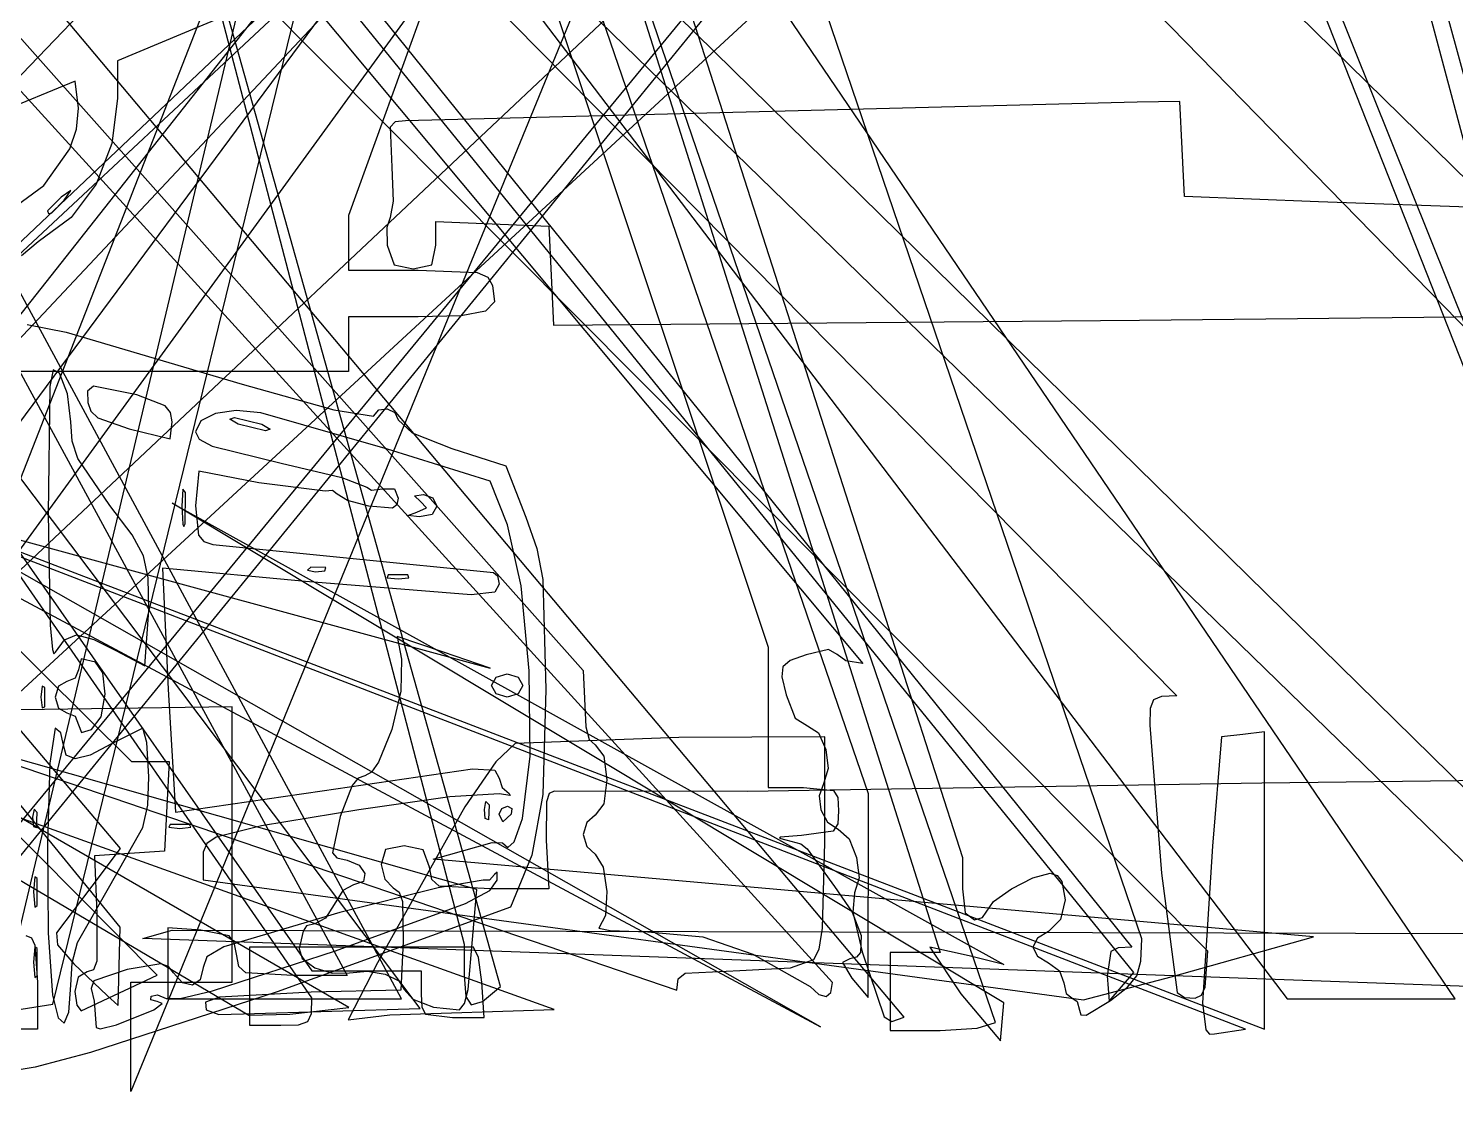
# Model space of a CAD drawing. Extents: x -99 to 383, y -48 to 207.
# Drawn here: x 193.2 to 244.9, y 0 to 39.5 of the extents above; entities that cross this region are included whole.
import ezdxf

# ---------------------------------------------------------------- set-up
doc = ezdxf.new("R2010")
doc.units = 0

msp = doc.modelspace()

# ---------------------------------------------------------------- linework, layer by layer
at = {"layer": 'Image'}
for p, q in [((93.156619, 172.456624), (223.439, 16.48)), ((105.393001, 164.554351), (233.187, 6.20359)), ((233.257556, 5.28778), (104.56409, 163.638541)), ((224.942159, 3.669085), (93.83416, 159.645718)), ((98.51413, 153.265257), (234.814, 15.3052)), ((175.983033, 149.031393), (220.017, 17.0691)), ((235.93281, 6.066297), (98.645163, 144.026347)), ((223.64895, 11.760126), (178.34495, 143.722412)), ((202.65367, 135.061888), (254.608, 5.35692)), ((254.608, 3.38137), (202.65367, 135.061888)), ((218.740431, 135.062069), (253.668, 6.63229)), ((253.668, 3.52785), (218.740431, 135.062069)), ((287.803434, 129.276459), (180.027, 14.5318)), ((269.82279, 128.949632), (181.121, 9.3302)), ((189.474889, 5.28117), (288.73179, 126.877473)), ((288.73179, 126.877473), (189.475, 6.55117)), ((115.165715, 126.411816), (213.316, 16.2186)), ((181.121003, 4.386279), (269.82279, 126.313033)), ((164.041, 4.39569), (292.05781, 125.536891)), ((131.21214, 123.914241), (247.146, 10.0754)), ((290.70622, 122.503006), (164.041, 4.39569)), ((248.387862, 6.19029), (131.36444, 120.029084)), ((173.22724, 4.154825), (264.17345, 119.32546)), ((160.36382, 3.856558), (270.58014, 118.601208)), ((144.798746, 115.729166), (204.757, 5.17666)), ((206.733, 4.33), (146.7743, 115.305832)), ((222.347102, 4.929354), (124.196845, 112.594694)), ((182.068507, 109.238281), (209.001, 6.31179)), ((194.925321, 109.23855), (227.056, 9.44914)), ((210.31872, 4.779084), (181.39402, 107.705556)), ((233.541069, 6.511507), (199.543571, 106.300921)), ((244.893, 4.33773), (179.127237, 101.124612)), ((237.508837, 99.925168), (196.929, 0.982481)), ((183.87575, 0.041104), (222.621577, 98.983904)), ((167.116153, 98.514064), (238.806, 4.33773)), ((140.56476, 95.268447), (203.487, 5.3546)), ((203.48689, 4.366827), (140.56476, 95.268447)), ((116.13808, 92.869547), (196.952, 12.9275)), ((129.27591, 89.222253), (196.537, 9.7746)), ((196.53699, 6.930752), (129.27591, 89.222253)), ((207.408009, 3.990547), (143.1045, 89.245364)), ((197.875363, 5.193932), (118.42365, 85.135992)), ((222.127062, 80.451833), (204.809, 32.6937)), ((209.991911, 78.792542), (192.711, 6.09715)), ((203.45155, 77.911812), (226.237, 6.00749)), ((228.24361, 3.47785), (203.64871, 75.382172)), ((194.098884, 4.142246), (211.37979, 74.703942)), ((221.902, 3.32284), (99.07898, 73.079475)), ((98.341382, 69.445155), (221.902, 3.32284)), ((214.649283, 64.082789), (272.147, 7.61816)), ((244.422892, 62.997824), (182.797, 6.10326)), ((269.485598, 3.808621), (211.987822, 62.671783)), ((174.251948, 2.287938), (235.877832, 60.289489)), ((98.3959, 56.74518), (237.984, 3.2348)), ((237.301531, 3.234775), (98.3959, 56.74518)), ((121.93859, 50.459892), (201.203, 3.74089)), ((204.8225, 4.019336), (125.55803, 49.815123)), ((94.563305, 47.688112), (209.936, 16.3109)), ((209.461493, 8.296804), (94.0888, 41.059232)), ((201.14664, 40.253227), (196.4453, 38.296067)), ((196.4453, 38.296067), (196.445, 36.9284)), ((194.905059, 37.554039), (182.192959, 32.345069)), ((195.034091, 36.582394), (194.905059, 37.554039)), ((196.445, 36.9284), (196.243586, 35.293425)), ((233.372217, 36.800734), (219.684417, 36.450849)), ((234.924437, 36.824638), (233.372217, 36.800734)), ((235.007439, 35.100538), (234.924437, 36.824638)), ((194.954246, 35.823719), (195.034091, 36.582394)), ((219.684417, 36.450849), (206.873617, 36.121981)), ((194.716241, 35.102795), (194.954246, 35.823719)), ((206.494828, 36.087353), (206.313858, 35.891499)), ((206.313858, 35.891499), (206.374028, 34.438891)), ((206.873617, 36.121981), (206.494828, 36.087353)), ((196.243586, 35.293425), (195.668335, 33.832053)), ((193.774918, 33.783265), (194.716241, 35.102795)), ((235.090412, 33.376438), (235.007439, 35.100538)), ((206.374028, 34.438891), (206.43066, 33.210589)), ((192.228462, 32.641945), (193.774918, 33.783265)), ((194.752992, 33.602933), (194.400211, 33.356711)), ((194.506778, 33.250155), (194.752992, 33.602933)), ((195.668335, 33.832053), (194.762731, 32.622699)), ((194.400211, 33.356711), (193.906323, 32.862823)), ((194.06829, 32.793092), (194.506779, 33.250156)), ((194.506779, 33.250156), (194.506778, 33.250155)), ((206.43066, 33.210589), (206.32018, 32.616871)), ((239.946322, 33.188684), (235.090412, 33.376438)), ((264.839922, 32.305188), (239.946322, 33.188684)), ((194.762731, 32.622699), (193.57026, 31.74378)), ((193.906323, 32.862823), (193.948296, 32.759241)), ((193.948296, 32.759241), (194.06829, 32.793092)), ((204.809, 32.6937), (204.809, 30.7182)), ((206.32018, 32.616871), (206.195159, 32.264353)), ((206.195159, 32.264353), (206.216802, 31.615961)), ((207.972167, 31.615899), (207.972, 32.475)), ((207.972, 32.475), (210.01811, 32.39208)), ((210.01811, 32.39208), (212.06422, 32.309161)), ((212.06422, 32.309161), (212.148971, 30.517131)), ((193.57026, 31.74378), (192.968873, 31.231974)), ((206.216802, 31.615961), (206.467828, 30.912751)), ((207.834704, 30.901825), (207.972167, 31.615899)), ((204.809, 30.7182), (207.33, 30.7182)), ((206.467828, 30.912751), (207.157533, 30.756869)), ((207.157533, 30.756869), (207.834704, 30.901825)), ((207.33, 30.7182), (209.470466, 30.626927)), ((209.470466, 30.626927), (209.858959, 30.457478)), ((212.148971, 30.517131), (212.233723, 28.725091)), ((209.858959, 30.457478), (210.02934, 30.156282)), ((210.02934, 30.156282), (210.103012, 29.57295)), ((210.103012, 29.57295), (209.771668, 29.2292)), ((207.33237, 29.024872), (204.809, 29.0248)), ((204.809, 29.0248), (204.809, 28.0371)), ((208.894917, 29.066138), (207.33237, 29.024872)), ((209.771668, 29.2292), (208.894917, 29.066138)), ((233.456723, 28.904564), (279.475423, 29.372361)), ((193.175468, 28.751187), (194.585187, 28.465383)), ((194.585187, 28.465383), (200.960547, 26.588825)), ((212.233723, 28.725091), (233.456723, 28.904564)), ((204.809, 28.0371), (204.809, 27.0493)), ((195.49, 27.0493), (186.17, 27.0493)), ((194.116484, 27.102932), (193.992537, 26.505239)), ((194.336492, 26.987362), (194.116484, 27.102932)), ((194.629131, 26.241458), (194.336492, 26.987362)), ((204.809, 27.0493), (195.49, 27.0493)), ((193.992537, 26.505239), (193.931052, 21.890752)), ((195.570306, 26.508819), (195.358535, 26.337842)), ((197.146801, 26.206635), (195.570306, 26.508819)), ((200.960547, 26.588825), (204.276948, 25.661814)), ((194.75085, 25.217412), (194.629131, 26.241458)), ((195.358535, 26.337842), (195.367331, 25.926358)), ((195.367331, 25.926358), (195.475625, 25.60785)), ((198.174217, 25.806587), (197.146801, 26.206635)), ((195.475625, 25.60785), (195.727947, 25.364244)), ((195.727947, 25.364244), (196.868641, 24.972106)), ((198.368184, 25.557077), (198.174217, 25.806587)), ((198.420861, 25.218858), (198.368184, 25.557077)), ((199.99144, 25.526805), (199.464736, 25.26175)), ((200.747029, 25.633196), (199.99144, 25.526805)), ((200.515135, 25.31488), (200.678058, 25.378823)), ((200.678058, 25.378823), (201.665835, 25.136273)), ((201.63148, 25.55195), (200.747029, 25.633196)), ((206.228, 24.22768), (201.63148, 25.55195)), ((204.276948, 25.661814), (205.711277, 25.432765)), ((205.711277, 25.432765), (205.914035, 25.654021)), ((205.914035, 25.654021), (206.214235, 25.691575)), ((206.214235, 25.691575), (206.486385, 25.564956)), ((206.486385, 25.564956), (206.604989, 25.293694)), ((194.802637, 24.52224), (194.75085, 25.217412)), ((196.868641, 24.972106), (198.350311, 24.605361)), ((198.350311, 24.605361), (198.420866, 25.218858)), ((198.420866, 25.218858), (198.420861, 25.218858)), ((199.464736, 25.26175), (199.26694, 24.867006)), ((199.26694, 24.867006), (199.399049, 24.595419)), ((200.819169, 25.136273), (200.515135, 25.31488)), ((201.806946, 24.893723), (200.819169, 25.136273)), ((200.819169, 25.136273), (200.819169, 25.136273)), ((201.665835, 25.136273), (201.969869, 24.957667)), ((201.969869, 24.957667), (201.806946, 24.893723)), ((206.604989, 25.293694), (207.122274, 24.828043)), ((207.122274, 24.828043), (208.554469, 24.258764)), ((195.00654, 23.891379), (194.802637, 24.52224)), ((199.399049, 24.595419), (199.877933, 24.344955)), ((199.877933, 24.344955), (202.37138, 23.725206)), ((196.16196, 22.199692), (195.00654, 23.891379)), ((209.94351, 23.08116), (206.228, 24.22768)), ((208.554469, 24.258764), (210.503919, 23.630896)), ((199.389597, 23.442984), (199.266943, 22.178364)), ((201.563637, 23.011467), (199.389597, 23.442984)), ((202.37138, 23.725206), (204.56389, 23.202754)), ((210.503919, 23.630896), (211.23558, 21.766056)), ((198.814219, 22.782721), (198.774141, 22.172941)), ((198.90258, 22.663539), (198.814219, 22.782721)), ((203.962717, 22.71339), (201.563637, 23.011467)), ((204.56389, 23.202754), (205.47582, 22.861457)), ((205.47582, 22.861457), (205.641626, 22.754882)), ((205.641626, 22.754882), (206.040264, 22.796767)), ((206.040264, 22.796767), (206.473838, 22.79709)), ((206.473838, 22.79709), (206.604708, 22.456715)), ((210.568519, 21.49818), (209.94351, 23.08116)), ((198.42078, 22.280548), (228.547, 5.57214)), ((228.546989, 4.194542), (198.42078, 22.280548)), ((198.896879, 21.534651), (198.902523, 22.663541)), ((198.902523, 22.663541), (198.90258, 22.663539)), ((204.234402, 22.736316), (203.962717, 22.71339)), ((204.399258, 22.604049), (204.234402, 22.736316)), ((204.772844, 22.374976), (204.399258, 22.604049)), ((205.546378, 22.16516), (204.772844, 22.374976)), ((206.604708, 22.456715), (206.564542, 22.214895)), ((207.205542, 22.538647), (207.521941, 22.591956)), ((207.42178, 22.338315), (207.205542, 22.538647)), ((207.631027, 22.111324), (207.42178, 22.338315)), ((207.521941, 22.591956), (207.87075, 22.47061)), ((207.87075, 22.47061), (208.015829, 22.172944)), ((193.931052, 21.890752), (194.003283, 17.861739)), ((196.970138, 21.136355), (196.16196, 22.199692)), ((198.774141, 22.172941), (198.807856, 21.519777)), ((199.266943, 22.178364), (199.38046, 21.115666)), ((206.409404, 22.095239), (205.546378, 22.16516)), ((206.564542, 22.214895), (206.409404, 22.095239)), ((206.959011, 21.834079), (207.280669, 21.952043)), ((207.38083, 21.782349), (206.959011, 21.834079)), ((207.280669, 21.952043), (207.631027, 22.111324)), ((207.280669, 21.952043), (207.280669, 21.952043)), ((207.844898, 21.872379), (207.38083, 21.782349)), ((208.015829, 22.172944), (207.844898, 21.872379)), ((211.23558, 21.766056), (211.635158, 20.632727)), ((198.807856, 21.519777), (198.847463, 21.433237)), ((198.847463, 21.433237), (198.896879, 21.534651)), ((211.069292, 19.283392), (210.568519, 21.49818)), ((197.389908, 20.376468), (196.970138, 21.136355)), ((199.38046, 21.115666), (199.573243, 20.893825)), ((199.573243, 20.893825), (199.901942, 20.778624)), ((199.901942, 20.778624), (210.066042, 19.774104)), ((197.548481, 19.577209), (197.389908, 20.376468)), ((211.635158, 20.632727), (211.854423, 19.517563)), ((203.257516, 19.442202), (198.075836, 19.924996)), ((198.075836, 19.924996), (198.277907, 15.545666)), ((203.447465, 19.96688), (203.325006, 19.852921)), ((203.325006, 19.852921), (203.617984, 19.796373)), ((203.9884, 19.944613), (203.447465, 19.96688)), ((203.617984, 19.796373), (203.949919, 19.830727)), ((203.949919, 19.830727), (203.9884, 19.944602)), ((203.9884, 19.944602), (203.9884, 19.944613)), ((206.251264, 19.678786), (206.209372, 19.578251)), ((206.956819, 19.678786), (206.251264, 19.678786)), ((206.95682, 19.678786), (206.956819, 19.678786)), ((206.998712, 19.578251), (206.95682, 19.678786)), ((210.066042, 19.774104), (210.212639, 19.649749)), ((210.212639, 19.649749), (210.273616, 19.350771)), ((197.57307, 18.395752), (197.548481, 19.577209)), ((209.248225, 18.9662), (203.257516, 19.442202)), ((206.209372, 19.578251), (206.604042, 19.536436)), ((206.604042, 19.536436), (206.998712, 19.578251)), ((210.273616, 19.350771), (210.108348, 19.054475)), ((211.356172, 16.208349), (211.069292, 19.283392)), ((211.854423, 19.517563), (211.963064, 15.533766)), ((210.108348, 19.054475), (209.248225, 18.9662)), ((197.438789, 16.387422), (197.57307, 18.395752)), ((212.26078, 3.943476), (173.654829, 17.796079)), ((178.099829, 17.798619), (216.706, 4.65145)), ((194.003283, 17.861739), (194.08502, 16.976819)), ((194.195212, 16.881312), (194.523214, 17.329471)), ((194.523214, 17.329471), (194.95343, 17.515256)), ((194.95343, 17.515256), (194.953429, 17.515254)), ((194.953429, 17.515254), (195.580096, 17.34902)), ((195.580096, 17.34902), (196.380459, 16.95081)), ((208.25421, 16.878852), (206.57241, 17.446804)), ((206.57241, 17.446804), (206.735345, 16.632125)), ((220.017, 17.0691), (220.017, 14.5291)), ((194.08502, 16.976819), (194.136651, 16.828685)), ((194.136651, 16.828685), (194.195212, 16.881312)), ((195.131834, 16.639926), (195.033564, 16.246309)), ((195.645478, 16.525607), (195.131834, 16.639926)), ((196.380459, 16.95081), (197.438789, 16.387422)), ((206.735345, 16.632125), (206.711325, 15.477537)), ((209.936, 16.3109), (208.25421, 16.878852)), ((220.806134, 16.58129), (220.536768, 16.359535)), ((221.386158, 16.791855), (220.806134, 16.58129)), ((222.199225, 16.981365), (221.386158, 16.791855)), ((222.505748, 16.802918), (222.199225, 16.981365)), ((222.824292, 16.574857), (222.505748, 16.802918)), ((223.439, 16.48), (222.824292, 16.574857)), ((195.033564, 16.246309), (194.90921, 15.94733)), ((195.910047, 16.140443), (195.645478, 16.525607)), ((195.992329, 15.360627), (195.910047, 16.140443)), ((210.15601, 15.981694), (210.555823, 16.105166)), ((210.555823, 16.105166), (210.955636, 15.981694)), ((211.385707, 13.119497), (211.356172, 16.208349)), ((213.316, 16.2186), (213.4029, 14.17631)), ((220.536768, 16.359535), (220.510043, 15.990987)), ((193.708894, 15.653209), (193.667076, 15.258539)), ((193.809429, 15.611317), (193.708894, 15.653209)), ((193.809429, 15.611316), (193.809429, 15.611317)), ((193.809429, 14.905761), (193.809429, 15.611316)), ((194.310374, 15.658346), (194.186898, 15.258532)), ((194.610231, 15.822976), (194.310374, 15.658346)), ((194.90921, 15.94733), (194.610231, 15.822976)), ((198.277907, 15.545666), (198.54805, 11.091946)), ((209.991379, 15.681833), (210.15601, 15.981694)), ((210.15601, 15.381973), (209.991379, 15.681833)), ((209.991379, 15.681833), (209.991379, 15.681833)), ((210.955636, 15.981694), (211.120267, 15.681833)), ((211.120267, 15.681833), (210.955636, 15.381973)), ((211.963064, 15.533766), (211.854394, 11.735204)), ((220.510043, 15.990987), (220.657941, 15.340045)), ((193.667076, 15.258539), (193.708894, 14.863869)), ((194.186898, 15.258532), (194.310374, 14.858717)), ((195.846434, 14.543678), (195.992328, 15.360627)), ((195.992328, 15.360627), (195.992329, 15.360627)), ((206.711325, 15.477537), (206.384232, 14.081751)), ((210.555823, 15.2585), (210.15601, 15.381973)), ((210.955636, 15.381973), (210.555823, 15.2585)), ((220.657941, 15.340045), (220.992741, 14.492611)), ((233.963042, 15.159464), (233.848889, 14.843591)), ((234.257177, 15.283622), (233.963042, 15.159464)), ((234.814, 15.3052), (234.257177, 15.283622)), ((200.598, 14.9035), (187.005, 14.716316)), ((193.708894, 14.863869), (193.809429, 14.905761)), ((194.310374, 14.858717), (194.610231, 14.694088)), ((194.610231, 14.694088), (194.90921, 14.565615)), ((194.90921, 14.565615), (195.033564, 14.256731)), ((195.49844, 14.079527), (195.846434, 14.543678)), ((200.598, 9.91855), (200.598, 14.9035)), ((220.017, 14.5291), (220.017, 11.9891)), ((220.992741, 14.492611), (221.436515, 14.222215)), ((233.848889, 14.843591), (233.832014, 14.24687)), ((194.186923, 14.129688), (193.998039, 12.869304)), ((194.386242, 13.963883), (194.186923, 14.129688)), ((194.469145, 13.565244), (194.386242, 13.963883)), ((195.033564, 14.256731), (195.13715, 13.974793)), ((195.13715, 13.974793), (195.49844, 14.079527)), ((197.361925, 14.128559), (196.226205, 13.564115)), ((197.51114, 13.611164), (197.361925, 14.128559)), ((206.384232, 14.081751), (205.899655, 12.906025)), ((213.4029, 14.17631), (213.532825, 13.723117)), ((221.436515, 14.222215), (221.830563, 13.967167)), ((221.830563, 13.967167), (222.10368, 13.366986)), ((233.832014, 14.24687), (234.25883, 8.886825)), ((237.984, 13.9967), (237.20789, 13.907399)), ((237.984, 8.61576), (237.984, 13.9967)), ((194.57853, 13.161959), (194.469145, 13.565244)), ((196.226205, 13.564115), (195.456198, 13.161402)), ((197.57283, 12.365729), (197.51114, 13.611164)), ((210.85103, 13.583896), (210.143909, 12.920309)), ((216.77634, 13.795563), (210.85103, 13.583896)), ((213.532825, 13.723117), (213.739333, 13.52827)), ((213.739333, 13.52827), (214.05479, 13.124993)), ((222.068, 13.8237), (216.77634, 13.795563)), ((222.068222, 9.993509), (222.068, 13.8237)), ((236.43178, 13.818099), (236.10206, 9.866989)), ((237.20789, 13.907399), (236.43178, 13.818099)), ((194.90726, 13.027347), (194.57853, 13.161959)), ((195.456198, 13.161402), (194.90726, 13.027347)), ((196.952, 12.9275), (198.314, 12.9275)), ((198.314, 12.9275), (198.229362, 11.30472)), ((211.114449, 10.86328), (211.385707, 13.119497)), ((214.05479, 13.124993), (214.162666, 12.25827)), ((222.10368, 13.366986), (222.187771, 12.66912)), ((193.998039, 12.869304), (193.909079, 9.963156)), ((203.85408, 11.868057), (209.302726, 12.663281)), ((205.403185, 12.411615), (205.164871, 12.325797)), ((205.643807, 12.544827), (205.403185, 12.411615)), ((205.899655, 12.906025), (205.643807, 12.544827)), ((210.143909, 12.920309), (209.022347, 11.288995)), ((209.302726, 12.663281), (210.110139, 12.61679)), ((210.110139, 12.61679), (210.27361, 12.318743)), ((222.187771, 12.66912), (222.014743, 12.121015)), ((277.257485, 12.646027), (237.887485, 12.137996)), ((197.536159, 11.343378), (197.57283, 12.365729)), ((204.942583, 12.059293), (204.513483, 10.929945)), ((205.164871, 12.325797), (204.942583, 12.059293)), ((210.27361, 12.318743), (210.377238, 11.991305)), ((210.377238, 11.991305), (210.626388, 11.7655)), ((214.162666, 12.25827), (214.05479, 11.391545)), ((237.887485, 12.137996), (219.260785, 11.843466)), ((220.017, 11.9891), (221.287, 11.9891)), ((221.287, 11.9891), (222.380606, 11.871508)), ((222.014743, 12.121015), (221.852977, 11.689395)), ((198.54805, 11.091946), (203.85408, 11.868057)), ((208.4752, 11.647726), (205.182914, 11.179401)), ((210.262914, 11.757541), (208.4752, 11.647726)), ((209.731453, 11.189802), (209.787996, 11.482774)), ((209.787996, 11.482774), (209.901943, 11.360312)), ((210.665144, 11.699874), (210.262914, 11.757541)), ((210.626388, 11.7655), (210.665144, 11.699874)), ((211.854394, 11.735204), (211.451, 9.539476)), ((211.982732, 11.462922), (211.972293, 10.084165)), ((212.082731, 11.763011), (211.982732, 11.462922)), ((212.254515, 11.857605), (212.082731, 11.763011)), ((219.260785, 11.843466), (212.254515, 11.857605)), ((214.05479, 11.391545), (213.739333, 10.98827)), ((221.852977, 11.689395), (221.917362, 11.181668)), ((222.380606, 11.871508), (222.53054, 11.618684)), ((222.53054, 11.618684), (222.557, 11.142434)), ((223.631452, 4.377976), (223.64895, 11.760126)), ((193.419058, 11.200584), (193.3625, 10.907612)), ((193.3625, 10.907612), (193.396906, 10.575672)), ((193.533019, 11.078122), (193.419058, 11.200584)), ((193.510751, 10.537196), (193.533047, 11.078122)), ((193.533047, 11.078122), (193.533019, 11.078122)), ((197.357959, 10.538976), (197.536159, 11.343378)), ((198.229362, 11.30472), (198.144723, 9.68194)), ((205.182914, 11.179401), (201.663481, 10.595636)), ((204.513483, 10.929945), (204.234371, 9.623926)), ((209.022347, 11.288995), (205.85782, 5.635606)), ((209.765775, 10.857862), (209.731425, 11.189802)), ((209.731425, 11.189802), (209.731453, 11.189802)), ((209.879648, 10.819386), (209.765775, 10.857862)), ((209.901943, 11.360312), (209.879648, 10.819386)), ((210.273601, 11.025173), (210.3614, 11.224493)), ((210.398061, 10.742951), (210.273601, 11.025173)), ((210.273601, 11.025173), (210.273601, 11.025173)), ((210.3614, 11.224493), (210.572474, 11.307395)), ((210.696934, 11.025173), (210.398061, 10.742951)), ((210.572474, 11.307395), (210.732324, 11.224493)), ((210.732324, 11.224493), (210.696934, 11.025173)), ((210.810027, 10.02452), (211.114449, 10.86328)), ((213.739333, 10.98827), (213.440354, 10.714002)), ((221.917362, 11.181668), (222.164163, 10.732341)), ((222.557, 11.142434), (222.52922, 10.665027)), ((193.396906, 10.575672), (193.510751, 10.537196)), ((196.16172, 8.424139), (197.357959, 10.538976)), ((198.349674, 10.647671), (198.307782, 10.547137)), ((198.307782, 10.547137), (198.702452, 10.505321)), ((199.055229, 10.647671), (198.349674, 10.647671)), ((198.702452, 10.505321), (199.097122, 10.547137)), ((199.05523, 10.647671), (199.055229, 10.647671)), ((199.097122, 10.547137), (199.05523, 10.647671)), ((201.663481, 10.595636), (200.020123, 10.18916)), ((213.440354, 10.714002), (213.316, 10.282715)), ((222.371207, 10.407251), (221.21645, 10.253483)), ((222.164163, 10.732341), (222.549644, 10.475925)), ((222.52922, 10.665027), (222.371207, 10.407251)), ((222.549644, 10.475925), (222.942861, 10.121235)), ((193.909079, 9.963156), (193.933768, 6.723749)), ((199.682249, 9.953396), (199.549725, 9.643143)), ((200.020123, 10.18916), (199.682249, 9.953396)), ((200.598, 4.93359), (200.598, 9.91855)), ((206.824819, 9.872471), (206.153946, 9.744361)), ((207.515405, 9.728164), (206.824819, 9.872471)), ((207.874713, 9.391812), (210.018634, 9.989898)), ((210.018634, 9.989898), (210.394304, 9.983096)), ((210.394304, 9.983096), (210.584323, 9.816)), ((210.584323, 9.816), (210.810027, 10.02452)), ((211.972293, 10.084165), (212.064128, 8.320275)), ((213.316, 10.282715), (213.440354, 9.851426)), ((213.440354, 9.851426), (213.739333, 9.57716)), ((220.443925, 10.190999), (220.421504, 10.145572)), ((220.421504, 10.145572), (220.652006, 10.093627)), ((221.21645, 10.253483), (220.443925, 10.190999)), ((220.652006, 10.093627), (221.200134, 9.948117)), ((221.200134, 9.948117), (221.428117, 9.763379)), ((221.982815, 6.889334), (222.068222, 9.993509)), ((222.942861, 10.121235), (223.215546, 9.450678)), ((236.10206, 9.866989), (235.749428, 4.193737)), ((196.537, 9.7746), (195.51078, 8.41243)), ((196.874723, 9.599475), (195.604723, 9.517012)), ((195.604723, 9.517012), (195.697574, 7.412252)), ((198.144723, 9.68194), (196.874723, 9.599475)), ((199.549725, 9.643143), (199.549174, 8.640751)), ((204.234371, 9.623926), (204.385, 9.434279)), ((204.385, 9.434279), (204.759561, 9.358975)), ((204.759561, 9.358975), (205.198298, 9.17742)), ((206.153946, 9.744361), (205.996893, 9.197111)), ((207.74204, 9.09636), (207.515405, 9.728164)), ((239.76155, 6.578102), (207.874713, 9.391812)), ((211.451, 9.539476), (210.679038, 7.650426)), ((213.739333, 9.57716), (214.031375, 9.100673)), ((221.428117, 9.763379), (222.415894, 8.396709)), ((223.215546, 9.450678), (223.303255, 8.71561)), ((227.056, 9.44914), (227.056, 8.32025)), ((205.198298, 9.17742), (205.407099, 8.873143)), ((205.407099, 8.873143), (205.349774, 8.587163)), ((205.996893, 9.197111), (206.125226, 8.670889)), ((207.828871, 8.650362), (207.74204, 9.09636)), ((210.103316, 8.836186), (209.916362, 8.631393)), ((210.196707, 8.920772), (210.103316, 8.836186)), ((210.196393, 8.626278), (210.196707, 8.920772)), ((214.031375, 9.100673), (214.167175, 8.221695)), ((229.60197, 8.716592), (230.230996, 8.883641)), ((230.230996, 8.883641), (230.476222, 8.803163)), ((230.476222, 8.803163), (230.64612, 8.587873)), ((234.25883, 8.886825), (234.82716, 4.55947)), ((193.443672, 8.755523), (193.405759, 8.202985)), ((193.534819, 8.696873), (193.443672, 8.755523)), ((193.534819, 7.709096), (193.534819, 8.696873)), ((193.534819, 8.696873), (193.534819, 8.696873)), ((195.51078, 8.41243), (194.23251, 6.72918)), ((195.000128, 6.379968), (196.16172, 8.424139)), ((199.549174, 8.640751), (231.436, 4.29994)), ((208.061683, 8.353865), (204.494891, 7.455448)), ((204.990134, 8.460499), (204.607423, 8.253242)), ((205.349774, 8.587163), (204.990134, 8.460499)), ((206.125226, 8.670889), (206.433773, 8.354097)), ((206.433773, 8.354097), (206.643044, 8.191479)), ((208.091, 8.419656), (207.828871, 8.650362)), ((209.691921, 8.636878), (208.061683, 8.353865)), ((209.948, 8.32025), (208.091, 8.419656)), ((209.149065, 4.676684), (209.461493, 8.296804)), ((209.916362, 8.631393), (209.691921, 8.636878)), ((209.93213, 8.261524), (210.196393, 8.626278)), ((212.064128, 8.320275), (209.948, 8.32025)), ((222.415894, 8.396709), (223.053785, 7.472727)), ((223.303255, 8.71561), (223.14154, 8.167385)), ((227.056, 8.32025), (227.153017, 7.450064)), ((228.178059, 7.856795), (228.831076, 8.322029)), ((228.831076, 8.322029), (229.60197, 8.716592)), ((230.64612, 8.587873), (230.765419, 7.917356)), ((237.984, 3.2348), (237.984, 8.61576)), ((193.405759, 8.202985), (193.443672, 7.650448)), ((204.291564, 7.754944), (203.975705, 7.256646)), ((204.607423, 8.253242), (204.291564, 7.754944)), ((204.345253, 6.067728), (209.045795, 7.790887)), ((206.643044, 8.191479), (206.763715, 7.857998)), ((206.763715, 7.857998), (206.786551, 6.418907)), ((209.045795, 7.790887), (209.93213, 8.261524)), ((214.167175, 8.221695), (214.124952, 7.348174)), ((223.14154, 8.167385), (223.074371, 7.467087)), ((227.902666, 7.477731), (228.178059, 7.856795)), ((230.765419, 7.917356), (230.599867, 7.201079)), ((193.443672, 7.650448), (193.534819, 7.709096)), ((195.697574, 7.412252), (195.690889, 5.696591)), ((204.494891, 7.455448), (200.300239, 6.222895)), ((210.679038, 7.650426), (202.230558, 4.592716)), ((203.975705, 7.256646), (203.592994, 7.049389)), ((214.124952, 7.348174), (213.882928, 6.88806)), ((223.053785, 7.472727), (223.378967, 6.630548)), ((223.074371, 7.467087), (223.413029, 6.037735)), ((227.153017, 7.450064), (227.479333, 7.19136)), ((227.479333, 7.19136), (227.778312, 7.275481)), ((227.778312, 7.275481), (227.902666, 7.477731)), ((193.933768, 6.723749), (194.085831, 4.463588)), ((194.23251, 6.72918), (194.270176, 6.284043)), ((196.466434, 4.097652), (196.53699, 6.930752)), ((197.361913, 6.52446), (198.420243, 6.818374)), ((199.46515, 6.815665), (198.26571, 6.902448)), ((198.26571, 6.902448), (198.266, 5.61622)), ((198.420243, 6.818374), (249.56, 6.68861)), ((200.482033, 6.615524), (199.46515, 6.815665)), ((203.162676, 6.79025), (203.021455, 6.155251)), ((203.289082, 6.973266), (203.162676, 6.79025)), ((203.592994, 7.049389), (203.289082, 6.973266)), ((213.882928, 6.88806), (214.288742, 6.813467)), ((214.288742, 6.813467), (215.657258, 6.766228)), ((215.657258, 6.766228), (217.647888, 6.580768)), ((221.858744, 6.138454), (221.982815, 6.889334)), ((230.160441, 6.768031), (229.761802, 6.528326)), ((230.599867, 7.201079), (230.160441, 6.768031)), ((193.118333, 6.62692), (193.323389, 6.547545)), ((193.323389, 6.547545), (193.453475, 6.274143)), ((193.443623, 6.215493), (193.40571, 5.662955)), ((193.53477, 6.156843), (193.443623, 6.215493)), ((193.453475, 6.274143), (193.541666, 4.93359)), ((194.270176, 6.284043), (194.86497, 5.60029)), ((194.800581, 5.640981), (195.000128, 6.379968)), ((248.501672, 4.667592), (197.361913, 6.52446)), ((200.300239, 6.222895), (199.676196, 5.85871)), ((200.669746, 6.369657), (200.482033, 6.615524)), ((200.75389, 5.952771), (200.669746, 6.369657)), ((209.343291, 6.20553), (205.180521, 6.201268)), ((206.786551, 6.418907), (206.702449, 4.651367)), ((209.001, 6.31179), (209.001, 5.18291)), ((209.518053, 5.834229), (209.343291, 6.20553)), ((217.647888, 6.580768), (219.460678, 5.953415)), ((223.378967, 6.630548), (223.360429, 6.017327)), ((227.29314, 5.887867), (225.86552, 6.203592)), ((225.86552, 6.203592), (226.99477, 4.510262)), ((229.761802, 6.528326), (229.595997, 6.203587)), ((229.595997, 6.203587), (229.761802, 5.878847)), ((233.187, 6.20359), (232.688876, 6.17903)), ((233.510775, 5.697952), (233.541069, 6.511507)), ((234.611, 5.135822), (239.76155, 6.578102)), ((193.53477, 5.169067), (193.53477, 6.156844)), ((193.53477, 6.156844), (193.53477, 6.156843)), ((195.690889, 5.696591), (195.568887, 5.387631)), ((199.676196, 5.85871), (199.549061, 5.467538)), ((199.881131, 4.624623), (204.345253, 6.067728)), ((200.839972, 5.509416), (200.75389, 5.952771)), ((205.180521, 6.201268), (201.229, 6.20127)), ((201.229, 6.20127), (201.229, 4.79016)), ((203.021455, 6.155251), (203.126586, 5.789999)), ((203.126586, 5.789999), (203.587755, 5.462868)), ((209.640979, 4.93553), (209.518053, 5.834229)), ((219.460678, 5.953415), (221.530888, 4.781735)), ((220.817644, 5.452535), (221.66504, 5.760179)), ((221.66504, 5.760179), (221.858744, 6.138454)), ((222.967158, 5.780219), (222.69861, 5.656205)), ((223.212573, 5.842562), (222.967158, 5.780219)), ((223.360429, 6.017327), (223.212573, 5.842562)), ((223.413029, 6.037735), (224.207314, 3.681801)), ((226.237, 6.00749), (224.427, 6.00749)), ((224.427, 6.00749), (224.427, 4.59638)), ((228.547, 5.57214), (227.29314, 5.887867)), ((229.761802, 5.878847), (230.160441, 5.639143)), ((232.419415, 6.051862), (232.287533, 5.16878)), ((232.688876, 6.17903), (232.419415, 6.051862)), ((233.370449, 5.169377), (233.510775, 5.697952)), ((235.846551, 4.755741), (235.93281, 6.066297)), ((193.40571, 5.662955), (193.443623, 5.110418)), ((193.443623, 5.110418), (193.53477, 5.169067)), ((194.75137, 4.825809), (194.800581, 5.640981)), ((194.86497, 5.60029), (196.07265, 4.45043)), ((195.344796, 5.307492), (195.014286, 5.125228)), ((195.123703, 3.896382), (197.875363, 5.193932)), ((195.568887, 5.387631), (195.344796, 5.307492)), ((196.791241, 5.396175), (195.590886, 4.992329)), ((198.015711, 5.600678), (196.791241, 5.396175)), ((198.290158, 5.508395), (198.015711, 5.600678)), ((198.266, 5.61622), (198.266, 4.33)), ((198.472611, 5.276979), (198.290158, 5.508395)), ((198.803386, 4.909831), (198.472611, 5.276979)), ((199.549061, 5.467538), (199.435059, 5.021654)), ((201.088055, 5.278415), (200.839972, 5.509416)), ((202.8, 5.17666), (201.088055, 5.278415)), ((204.757, 5.17666), (202.8, 5.17666)), ((203.487, 5.3546), (205.463, 5.3546)), ((203.587755, 5.462868), (204.223324, 5.261403)), ((204.223324, 5.261403), (204.851655, 5.273146)), ((205.85782, 5.635606), (204.79302, 3.578046)), ((204.851655, 5.273146), (205.501571, 5.332542)), ((205.463, 5.3546), (207.438, 5.3546)), ((205.501571, 5.332542), (206.144322, 5.223213)), ((206.144322, 5.223213), (206.635714, 4.988855)), ((207.438, 5.3546), (207.438, 4.50793)), ((209.001, 5.18291), (209.05655, 4.424252)), ((216.746696, 5.054608), (217.004351, 5.264596)), ((217.004351, 5.264596), (218.98393, 5.357005)), ((218.98393, 5.357005), (220.817644, 5.452535)), ((222.69861, 5.656205), (223.037713, 5.083531)), ((230.160441, 5.639143), (230.559079, 5.352401)), ((230.559079, 5.352401), (230.724885, 4.914569)), ((232.287533, 5.16878), (232.358089, 4.25297)), ((232.358089, 4.25297), (233.257556, 5.28778)), ((233.03321, 4.754062), (233.370449, 5.169377)), ((193.541666, 4.93359), (193.542, 3.24026)), ((194.682858, 3.852772), (194.751367, 4.825888)), ((194.751367, 4.825888), (194.75137, 4.825809)), ((195.014286, 5.125228), (194.899167, 4.601937)), ((195.590886, 4.992329), (195.495047, 4.713317)), ((195.495047, 4.713317), (195.598151, 4.251165)), ((196.929, 2.95803), (196.929, 4.93359)), ((196.929, 4.93359), (198.763, 4.93359)), ((198.763, 4.93359), (200.598, 4.93359)), ((199.155351, 4.830237), (198.803386, 4.909831)), ((199.435059, 5.021654), (199.155351, 4.830237)), ((201.229, 4.79016), (201.229, 3.37905)), ((206.635714, 4.988855), (206.831555, 4.673162)), ((206.831555, 4.673162), (207.139432, 4.323011)), ((209.014868, 4.170415), (209.149065, 4.676684)), ((209.727, 3.66126), (209.640979, 4.93553)), ((209.661795, 4.238769), (210.31872, 4.779084)), ((216.706, 4.65145), (216.746696, 5.054608)), ((221.530888, 4.781735), (221.849445, 4.486407)), ((222.283243, 4.564864), (222.347102, 4.929354)), ((223.037713, 5.083531), (223.631452, 4.377976)), ((230.724885, 4.914569), (230.807787, 4.529363)), ((231.436, 4.29994), (234.611, 5.135822)), ((232.412179, 4.280287), (233.03321, 4.754062)), ((235.704843, 4.47348), (235.846551, 4.755741)), ((192.957944, 3.96345), (194.098884, 4.142246)), ((194.085831, 4.463588), (194.296263, 3.642318)), ((194.899167, 4.601937), (194.965122, 4.103639)), ((202.230558, 4.592716), (195.459216, 2.392264)), ((195.598151, 4.251165), (195.674944, 3.294012)), ((196.07265, 4.45043), (196.466434, 4.097652)), ((197.650144, 4.302584), (197.660766, 4.433169)), ((197.879234, 4.243259), (197.650144, 4.302584)), ((197.660766, 4.433169), (197.894443, 4.481791)), ((197.76437, 3.935369), (198.059218, 4.164789)), ((198.059218, 4.164789), (197.879234, 4.243259)), ((197.894443, 4.481791), (198.201673, 4.344058)), ((198.201673, 4.344058), (198.708714, 4.343342)), ((198.266, 4.33), (202.499, 4.33)), ((198.708714, 4.343342), (199.881131, 4.624623)), ((200.138048, 4.398899), (199.636369, 4.218404)), ((199.636369, 4.218404), (199.654039, 3.934266)), ((203.456899, 4.576973), (200.138048, 4.398899)), ((202.499, 4.33), (206.733, 4.33)), ((206.702449, 4.651367), (203.456899, 4.576973)), ((203.465473, 3.805686), (203.48689, 4.366827)), ((207.139432, 4.323011), (207.889885, 4.030032)), ((207.438, 4.50793), (207.464457, 4.03749)), ((208.833283, 3.931378), (209.014868, 4.170415)), ((209.05655, 4.424252), (209.258943, 4.115015)), ((209.258943, 4.115015), (209.661795, 4.238769)), ((221.849445, 4.486407), (222.108794, 4.415665)), ((222.108794, 4.415665), (222.283243, 4.564864)), ((224.427, 4.59638), (224.427, 3.18527)), ((226.99477, 4.510262), (228.42236, 2.816932)), ((228.42236, 2.816932), (228.546989, 4.194542)), ((230.807787, 4.529363), (231.007107, 4.369144)), ((231.007107, 4.369144), (231.206426, 4.239414)), ((231.206426, 4.239414), (231.289329, 3.927509)), ((231.525072, 3.745383), (232.412179, 4.280287)), ((234.82716, 4.55947), (235.092044, 4.379568)), ((235.092044, 4.379568), (235.475314, 4.357337)), ((235.475314, 4.357337), (235.704843, 4.47348)), ((235.749428, 4.193737), (235.862446, 3.215728)), ((238.806, 4.33773), (244.893, 4.33773)), ((194.296263, 3.642318), (194.513214, 3.448481)), ((194.513214, 3.448481), (194.682858, 3.852772)), ((194.965122, 4.103639), (195.123703, 3.896382)), ((196.411959, 3.399214), (197.764374, 3.935364)), ((197.764374, 3.935364), (197.76437, 3.935369)), ((199.654039, 3.934266), (200.116453, 3.762868)), ((200.116453, 3.762868), (201.012489, 3.788281)), ((201.012489, 3.788281), (207.408009, 3.990547)), ((201.203, 3.74089), (202.69028, 3.777771)), ((202.69028, 3.777771), (204.8225, 4.019336)), ((203.335703, 3.511338), (203.465473, 3.805686)), ((204.79302, 3.578046), (206.3044, 3.759535)), ((206.3044, 3.759535), (212.26078, 3.943476)), ((207.464457, 4.03749), (207.603914, 3.784021)), ((207.603914, 3.784021), (208.58235, 3.661264)), ((207.889885, 4.030032), (208.833283, 3.931378)), ((208.58235, 3.661264), (209.727, 3.66126)), ((224.207314, 3.681801), (224.495991, 3.516029)), ((224.495991, 3.516029), (224.942159, 3.669085)), ((231.289329, 3.927509), (231.342643, 3.752115)), ((231.342643, 3.752115), (231.525072, 3.745383)), ((193.542, 3.24026), (191.99, 3.24026)), ((195.674944, 3.294012), (195.820546, 3.247935)), ((195.820546, 3.247935), (196.411959, 3.399214)), ((201.229, 3.37905), (202.358, 3.37905)), ((202.358, 3.37905), (202.999304, 3.39779)), ((202.999304, 3.39779), (203.335703, 3.511338)), ((224.427, 3.18527), (226.245, 3.18527)), ((226.245, 3.18527), (227.581925, 3.271215)), ((227.581925, 3.271215), (228.24361, 3.47785)), ((235.862446, 3.215728), (235.992695, 3.055755)), ((236.172641, 3.063469), (237.301531, 3.234775)), ((196.929, 0.982481), (196.929, 2.95803)), ((235.992695, 3.055755), (236.172641, 3.063469)), ((195.459216, 2.392264), (193.462975, 1.864921)), ((193.462975, 1.864921), (192.141158, 1.645936))]:
    msp.add_line(p, q, dxfattribs=at)

doc.saveas('drawing.dxf')
